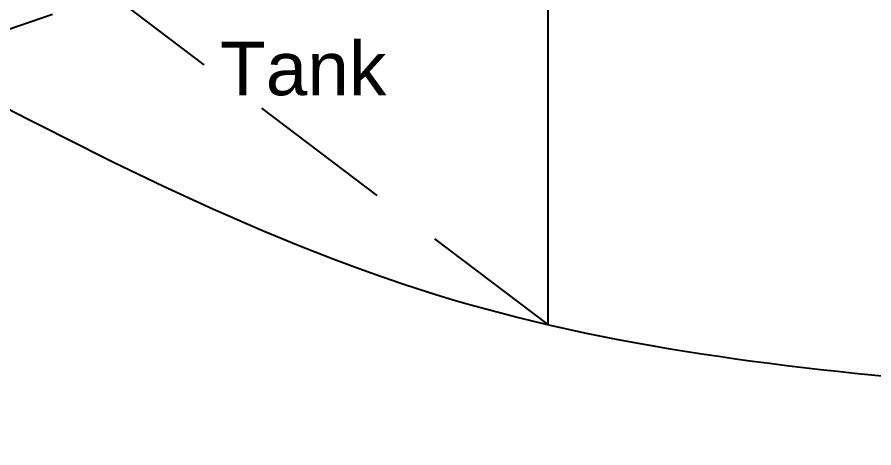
# Model space of a CAD drawing. Header units: inches. Extents: x 11 to 128, y 20 to 108.
# Drawn here: x 19.51 to 25.44, y 27.26 to 30.24 of the extents above; entities that cross this region are included whole.
import ezdxf

# ---------------------------------------------------------------- set-up
doc = ezdxf.new("R2010")
doc.units = ezdxf.units.IN
doc.header["$MEASUREMENT"] = 0
doc.linetypes.add('DASHEDX2', pattern=[1.5, 1, -0.5])
for name, color, linetype in [('bulkhead', 1, 'Continuous'), ('Text', 255, 'Continuous'), ('wl 2', 3, 'Continuous')]:
    doc.layers.add(name, color=color, linetype=linetype)
doc.styles.get("Standard").update_dxf_attribs({"font": 'arial.ttf'})

msp = doc.modelspace()

# ---------------------------------------------------------------- linework, layer by layer
msp.add_open_spline([(18.8053, 29.9363), (20.0182, 29.3007), (22.3526, 28.0773), (26.2386, 27.652), (29.9797, 27.4768), (34.924, 27.3583), (41.1232, 27.2481), (46.0837, 27.2658), (48.5638, 27.2746)], degree=3, knots=[0, 0, 0, 0, 3.618814, 6.964644, 10.273792, 13.582496, 20.196788, 26.809788, 26.809788, 26.809788, 26.809788])
at = {"layer": 'bulkhead', "linetype": 'ByBlock'}
msp.add_line((23.1791, 38.8141), (23.1791, 28.11), dxfattribs=at)
at = {"layer": 'wl 2', "linetype": 'DASHEDX2'}
for p, q in [((18.8053, 31.4146), (23.1791, 28.11)), ((18.8053, 29.9363), (23.1791, 31.4146))]:
    msp.add_line(p, q, dxfattribs=at)

# ---------------------------------------------------------------- texts
at = {"layer": 'Text'}
msp.add_text('Tank', height=0.37074, dxfattribs=at).set_placement((20.9109, 29.6965))

doc.saveas('drawing.dxf')
